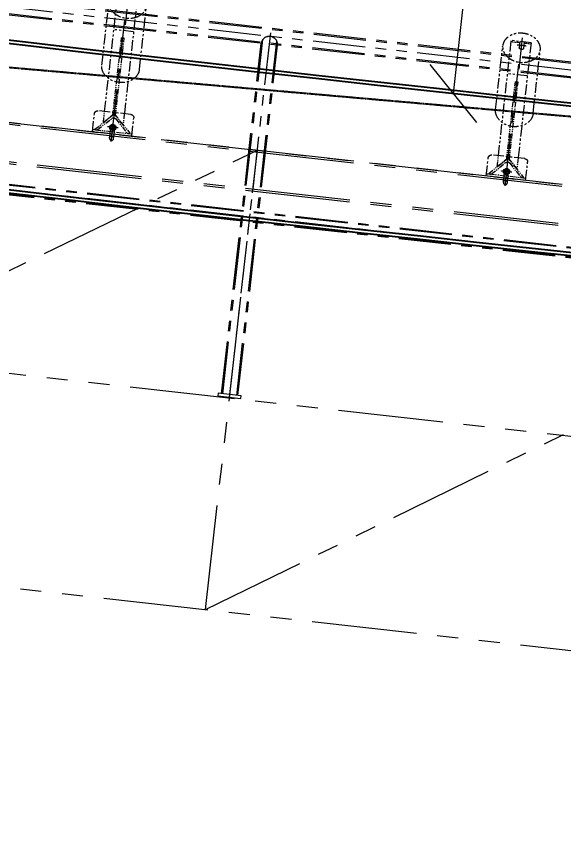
# Model space of a CAD drawing. Header units: millimetres. Extents: x -243837 to -5443, y 40 to 285140.
# Drawn here: x -119395 to -117737, y 108950 to 111402 of the extents above; entities that cross this region are included whole.
import ezdxf

# ---------------------------------------------------------------- set-up
doc = ezdxf.new("R2010")
doc.units = ezdxf.units.MM
for name, pattern in [('10326142$0$ELKABZEM', [4.001, 3, -0.5, 0.001, -0.5]), ('CENTER', [50.8, 31.75, -6.35, 6.35, -6.35]), ('CENTER2', [1.125, 0.75, -0.125, 0.125, -0.125]), ('HIDDEN', [0.375, 0.25, -0.125]), ('PHANTOM', [63.5, 31.75, -6.35, 6.35, -6.35, 6.35, -6.35])]:
    doc.linetypes.add(name, pattern=pattern)
doc.layers.add('0-45-GRID MARKS', color=6, linetype='Continuous')
for name, color, linetype, lineweight in [('CEN', 1, 'CENTER', 9), ('OBJECT R', 3, 'Continuous', 25), ('PHANTAM', 21, 'PHANTOM', 0), ('phantom', 4, 'PHANTOM', 5), ('R-OBJECT', 2, 'Continuous', 20)]:
    doc.layers.add(name, color=color, linetype=linetype, lineweight=lineweight)
doc.styles.add('KA', font='romans.shx', dxfattribs={"width": 0.7})
doc.dimstyles.new('rakesh', dxfattribs={"dimscale": 160, "dimtxt": 2.5, "dimasz": 1, "dimexe": 0.8, "dimexo": 0.8, "dimgap": 1, "dimtad": 1, "dimdec": 0, "dimzin": 0, "dimdsep": 46, "dimtxsty": 'KA', "dimblk": 'OBLIQUE', "dimcen": 1.5, "dimclrd": 1, "dimclre": 1, "dimclrt": 2, "dimadec": 0, "dimazin": 0, "dimtfac": 1, "dimtdec": 0, "dimtmove": 0, "dimatfit": 2, "dimfxl": 0, "dimtolj": 1, "dimtzin": 0, "dimlwd": -1, "dimlwe": -1, "dimarcsym": 1})

# ---------------------------------------------------------------- blocks, each defined once
blk = doc.blocks.new('_Oblique')
at = {"color": 0, "linetype": 'ByBlock', "lineweight": -2}
blk.add_line((-0.5, -0.5), (0.5, 0.5), dxfattribs=at)
blk = doc.blocks.new('*D224')
at = {"layer": 'DEFPOINTS', "color": 0, "ltscale": 10, "transparency": 16777216}
for p in [(-106760.2, 129714.9), (-190510.6, 125814.8, -169.4), (-106760.2, 110177.3)]:
    blk.add_point(p, dxfattribs=at)
at = {"layer": 'R-OBJECT', "color": 1, "ltscale": 10, "transparency": 16777216}
for p, q in [((-190510.6, 125942.8), (-190510.6, 129906.9)), ((-106760.2, 110305.3), (-106760.2, 129906.9)), ((-190510.6, 129714.9), (-106760.2, 129714.9))]:
    blk.add_line(p, q, dxfattribs=at)
at = {"layer": 'R-OBJECT', "color": 1, "ltscale": 10, "transparency": 16777216, "xscale": 160, "yscale": 160, "zscale": 160, "rotation": 180}
blk.add_blockref('_Oblique', (-190510.6, 129714.9), dxfattribs=at)
at = {"layer": 'R-OBJECT', "color": 1, "ltscale": 10, "transparency": 16777216, "xscale": 160, "yscale": 160, "zscale": 160}
blk.add_blockref('_Oblique', (-106760.2, 129714.9), dxfattribs=at)
at = {"layer": 'R-OBJECT', "color": 2, "ltscale": 10, "transparency": 16777216, "insert": (-148635.4, 130179.7), "char_height": 400, "attachment_point": 5, "style": 'KA'}
blk.add_mtext('\\A1;83750 (HORIZONTAL PULLEY CRS.)', dxfattribs=at)
blk = doc.blocks.new('A$C423A7F94')
at = {"layer": 'PHANTAM', "ltscale": 10}
for p, q in [((-8922.7, 1271.5, 0), (-6564.3, 2415.7, 0)), ((-6721.5, 1024.5, 0), (-6564.3, 2415.7, 0)), ((-6721.5, 1024.5, 0), (-4379.3, 2170.6, 0))]:
    blk.add_line(p, q, dxfattribs=at)
at = {"layer": 'PHANTAM', "ltscale": 10, "elevation": 0}
for points in [[(-17796.1, 4041.3), (-13105.6, 3260.5), (-8749.2, 2660.8), (-4379.3, 2170.6), (0, 1775)], [(-17830.9, 3267.2), (-13218, 2513.8), (-8842.8, 1911.5), (-4455.4, 1419.4), (-67.9, 1023.1)], [(-17942.9, 2632), (-13314, 1876), (-8922.7, 1271.5), (-4520.3, 777.6), (0, 369.3)]]:
    blk.add_lwpolyline(points, dxfattribs=at)
blk = doc.blocks.new('A$C1B806FF8')
at = {"layer": 'PHANTAM', "ltscale": 5}
for p, q in [((-4343, 1516.5, 0), (-8704, 2005.5, 0)), ((-4342.6, 1520.1, 0), (-8703.5, 2009.1, 0)), ((-4347, 1475.9, 0), (-8709, 1965, 0)), ((-4345, 1496.2, 0), (-8706.5, 1985.2, 0)), ((-4347.4, 1472.3, 0), (-8709.5, 1961.4, 0)), ((-6649.1, 647.6, 0), (-6522.8, 1764.5, 0)), ((-6673, 658.4, 0), (-6553.1, 1719.6, 0)), ((-6669.4, 658, 0), (-6548.1, 1731.1, 0)), ((-6626.9, 653.2, 0), (-6505.6, 1726.3, 0)), ((-6623.3, 652.8, 0), (-6503.4, 1714, 0)), ((-4398.1, 962.3, 0), (-8773, 1452.8, 0)), ((-4397.8, 964.8, 0), (-8772.7, 1455.4, 0)), ((-4401, 933, 0), (-8776.6, 1423.6, 0)), ((-4400.8, 935.6, 0), (-8776.3, 1426.2, 0)), ((-4399.4, 948.9, 0), (-8774.7, 1439.5, 0))]:
    blk.add_line(p, q, dxfattribs=at)
at = {"layer": 'PHANTAM', "ltscale": 5, "elevation": 0}
blk.add_lwpolyline([(-6613.4, 651.7), (-6682.9, 659.5), (-6683.8, 651.6), (-6614.3, 643.7)], close=True, dxfattribs=at)
at = {"layer": 'PHANTAM', "ltscale": 5}
blk.add_arc((-6528.3, 1715.8, 0), 25, 355.8898, 171.2132, dxfattribs=at)
blk = doc.blocks.new('A$C516630c2')
at = {"layer": 'CEN', "linetype": 'CENTER', "ltscale": 5}
for p, q in [((-596.9, -18.4), (-596.9, 76.9)), ((-593.9, -374.5), (-593.9, -4.2))]:
    blk.add_line(p, q, dxfattribs=at)
at = {"layer": 'phantom'}
for p, q in [((-623.9, 64.9), (-623.9, -285.7)), ((-604.1, 45.4), (-604.1, 64.9)), ((-589.6, 64.9), (-589.6, 45.4)), ((-563.9, -285.7), (-563.9, 64.9)), ((-654, -147.5), (-654, 46.5)), ((-539.7, -147.5), (-539.7, 46.5)), ((-623.9, -36.2), (-563.9, -36.2)), ((-643.9, -286.1), (-543.9, -286.1)), ((-653.9, -351.1), (-653.9, -296.1)), ((-533.9, -351.1), (-533.9, -296.1)), ((-653.9, -351.1), (-533.9, -351.1)), ((-599.9, -364.8), (-599.9, -351.1)), ((-587.9, -364.8), (-587.9, -351.1))]:
    blk.add_line(p, q, dxfattribs=at)
at = {"layer": 'phantom', "color": 0}
blk.add_line((-623.9, 64.9), (-563.9, 64.9), dxfattribs=at)
at = {"layer": 'phantom', "ltscale": 0.2}
for p, q in [((-623.9, 60.9), (-604.1, 60.9)), ((-589.6, 60.9), (-563.9, 60.9))]:
    blk.add_line(p, q, dxfattribs=at)
at = {"layer": 'phantom', "color": 1, "linetype": 'CENTER2'}
for p, q in [((-610.5, 53.3), (-583.3, 53.3)), ((-609.8, -331.1), (-578, -331.1))]:
    blk.add_line(p, q, dxfattribs=at)
at = {"layer": 'phantom', "ltscale": 0.5}
for p, q in [((-597.9, -293.5), (-597.9, -58.3)), ((-597.9, -58.3), (-589.9, -58.3)), ((-589.9, -293.5), (-589.9, -58.3)), ((-593.9, -289.9), (-646.9, -342.9)), ((-540.8, -342.9), (-593.9, -289.9)), ((-653.9, -345.1), (-533.9, -345.1))]:
    blk.add_line(p, q, dxfattribs=at)
at = {"layer": 'phantom', "color": 1, "linetype": 'CENTER'}
blk.add_line((-606.4, -331.1), (-581.4, -331.1), dxfattribs=at)
at = {"layer": 'phantom', "linetype": 'HIDDEN'}
for p, q in [((-599.9, -351.1), (-599.9, -331.1)), ((-587.9, -351.1), (-587.9, -331.1))]:
    blk.add_line(p, q, dxfattribs=at)
at = {"layer": 'phantom', "ltscale": 0.5}
blk.add_lwpolyline([(-623.9, -286.1), (-623.9, -319.9), (-593.9, -289.9), (-563.9, -319.9), (-563.9, -286.1)], dxfattribs=at)
blk.add_lwpolyline([(-541.6, -343.6), (-540.8, -342.9), (-541.6, -343.6, -0.414214), (-548.6, -343.6), (-587.5, -304.7, 0.414214), (-600.2, -304.7), (-639.1, -343.6, -0.414214), (-646.2, -343.6), (-646.9, -342.9)], format="xyb", dxfattribs=at)
blk.add_lwpolyline([(-602.5, -336.1), (-593.9, -341.1), (-585.2, -336.1), (-585.2, -326.1), (-593.9, -321.1), (-602.5, -326.1)], close=True, dxfattribs=at)
for radius in [8.66, 7]:
    blk.add_circle((-593.9, -331.1), radius, dxfattribs=at)
at = {"layer": 'phantom'}
for centre in [(-593.9, -331.1), (-593.9, -364.8)]:
    blk.add_circle(centre, 6, dxfattribs=at)
for centre, radius, start, end in [((-596.9, 50.1), 8.66, 213.1588, 326.8412), ((-643.9, -296.1), 10, 90, 180), ((-543.9, -296.1), 10, 0, 90), ((-593.9, -331.1), 5, 160.027, 105.0417)]:
    blk.add_arc(centre, radius, start, end, dxfattribs=at)
blk.add_ellipse((-596.9, 46.5), major_axis=(-57.2, 0), ratio=0.770678, dxfattribs=at)
blk.add_ellipse((-596.9, -147.5), major_axis=(-57.2, 0), ratio=0.805134, start_param=0, end_param=3.141593, dxfattribs=at)
blk = doc.blocks.new('*D267')
at = {"layer": 'DEFPOINTS', "color": 0, "ltscale": 10, "transparency": 16777216}
for p in [(-99129.9, 285140), (-118071.6, 111168.1)]:
    blk.add_point(p, dxfattribs=at)
at = {"layer": 'R-OBJECT', "color": 1, "ltscale": 10, "transparency": 16777216}
blk.add_line((-117727.6, 114327.7), (-118071.6, 111168.1), dxfattribs=at)
at = {"layer": 'R-OBJECT', "color": 1, "ltscale": 10, "transparency": 16777216, "xscale": 160, "yscale": 160, "zscale": 160, "rotation": 263.7862272517605}
blk.add_blockref('_Oblique', (-118071.6, 111168.1), dxfattribs=at)
at = {"layer": 'R-OBJECT', "color": 2, "ltscale": 10, "transparency": 16777216, "insert": (-118199.5, 113319.5), "char_height": 400, "attachment_point": 5, "rotation": 83.7862, "style": 'KA'}
blk.add_mtext('\\A1;R175000', dxfattribs=at)

msp = doc.modelspace()

# ---------------------------------------------------------------- linework, layer by layer
at = {"color": 1, "linetype": '10326142$0$ELKABZEM'}
msp.add_line((-114382.11, 110805.95), (-125808.57, 111805.63), dxfattribs=at)
at = {"layer": '0-45-GRID MARKS'}
for radius in [174990, 175000, 175450, 175440]:
    msp.add_arc((-99129.86, 285140.02), radius, 257.5, 265, dxfattribs=at)
at = {"layer": 'PHANTAM', "ltscale": 10}
for points in [[(-111510.16, 110303.73), (-116479.71, 110750.82), (-120849.67, 111241.16), (-125206.12, 111840.88), (-129545.81, 112549.66)], [(-111510.7, 110297.75), (-116480.31, 110744.85), (-120850.41, 111235.21), (-125207.01, 111834.95), (-129546.77, 112543.74)], [(-111521.37, 110179.23), (-116492.28, 110626.45), (-120865.16, 111117.12), (-125224.72, 111717.27), (-129565.96, 112426.29)], [(-111520.83, 110185.21), (-116491.68, 110632.42), (-120864.42, 111123.07), (-125223.82, 111723.2), (-129564.99, 112432.21)]]:
    msp.add_lwpolyline(points, dxfattribs=at)

# ---------------------------------------------------------------- block references
at = {"layer": 'OBJECT R', "xscale": -1}
for p, rotation in [((-119655.36, 111461.05, 0), 353.5460609242083), ((-118463.23, 111326.76, 0), 353.6002110572148)]:
    msp.add_blockref('A$C516630c2', p, dxfattribs=dict(at, rotation=rotation))
at = {"layer": 'R-OBJECT', "ltscale": 10}
for name, p in [('A$C1B806FF8', (-112100.16, 109600.28)), ('A$C423A7F94', (-112100.16, 108580.35, 0))]:
    msp.add_blockref(name, p, dxfattribs=at)

# ---------------------------------------------------------------- dimensions: what is measured, and where the dimension line sits
dim = msp.add_radius_dim(center=(-99129.86, 285140.02), mpoint=(-118071.56, 111168.15), dimstyle='rakesh', override={"dimexe": 1.2, "dimatfit": 3, "dimfxl": 0.18}, dxfattribs=at)
dim.commit()
dim.dimension.update_dxf_attribs({"geometry": '*D267', "text_midpoint": (-117841.57, 113280.56), "dimtype": 164})
dim = msp.add_linear_dim(base=(-106760.16, 129714.92), p1=(-190510.55, 125814.78, -169.38), p2=(-106760.16, 110177.28), text='<> (HORIZONTAL PULLEY CRS.)', dimstyle='rakesh', override={"dimexe": 1.2, "dimfxl": 0.18}, dxfattribs=at)
dim.commit()
dim.dimension.update_dxf_attribs({"geometry": '*D224', "text_midpoint": (-148635.36, 130179.68)})

doc.saveas('drawing.dxf')
